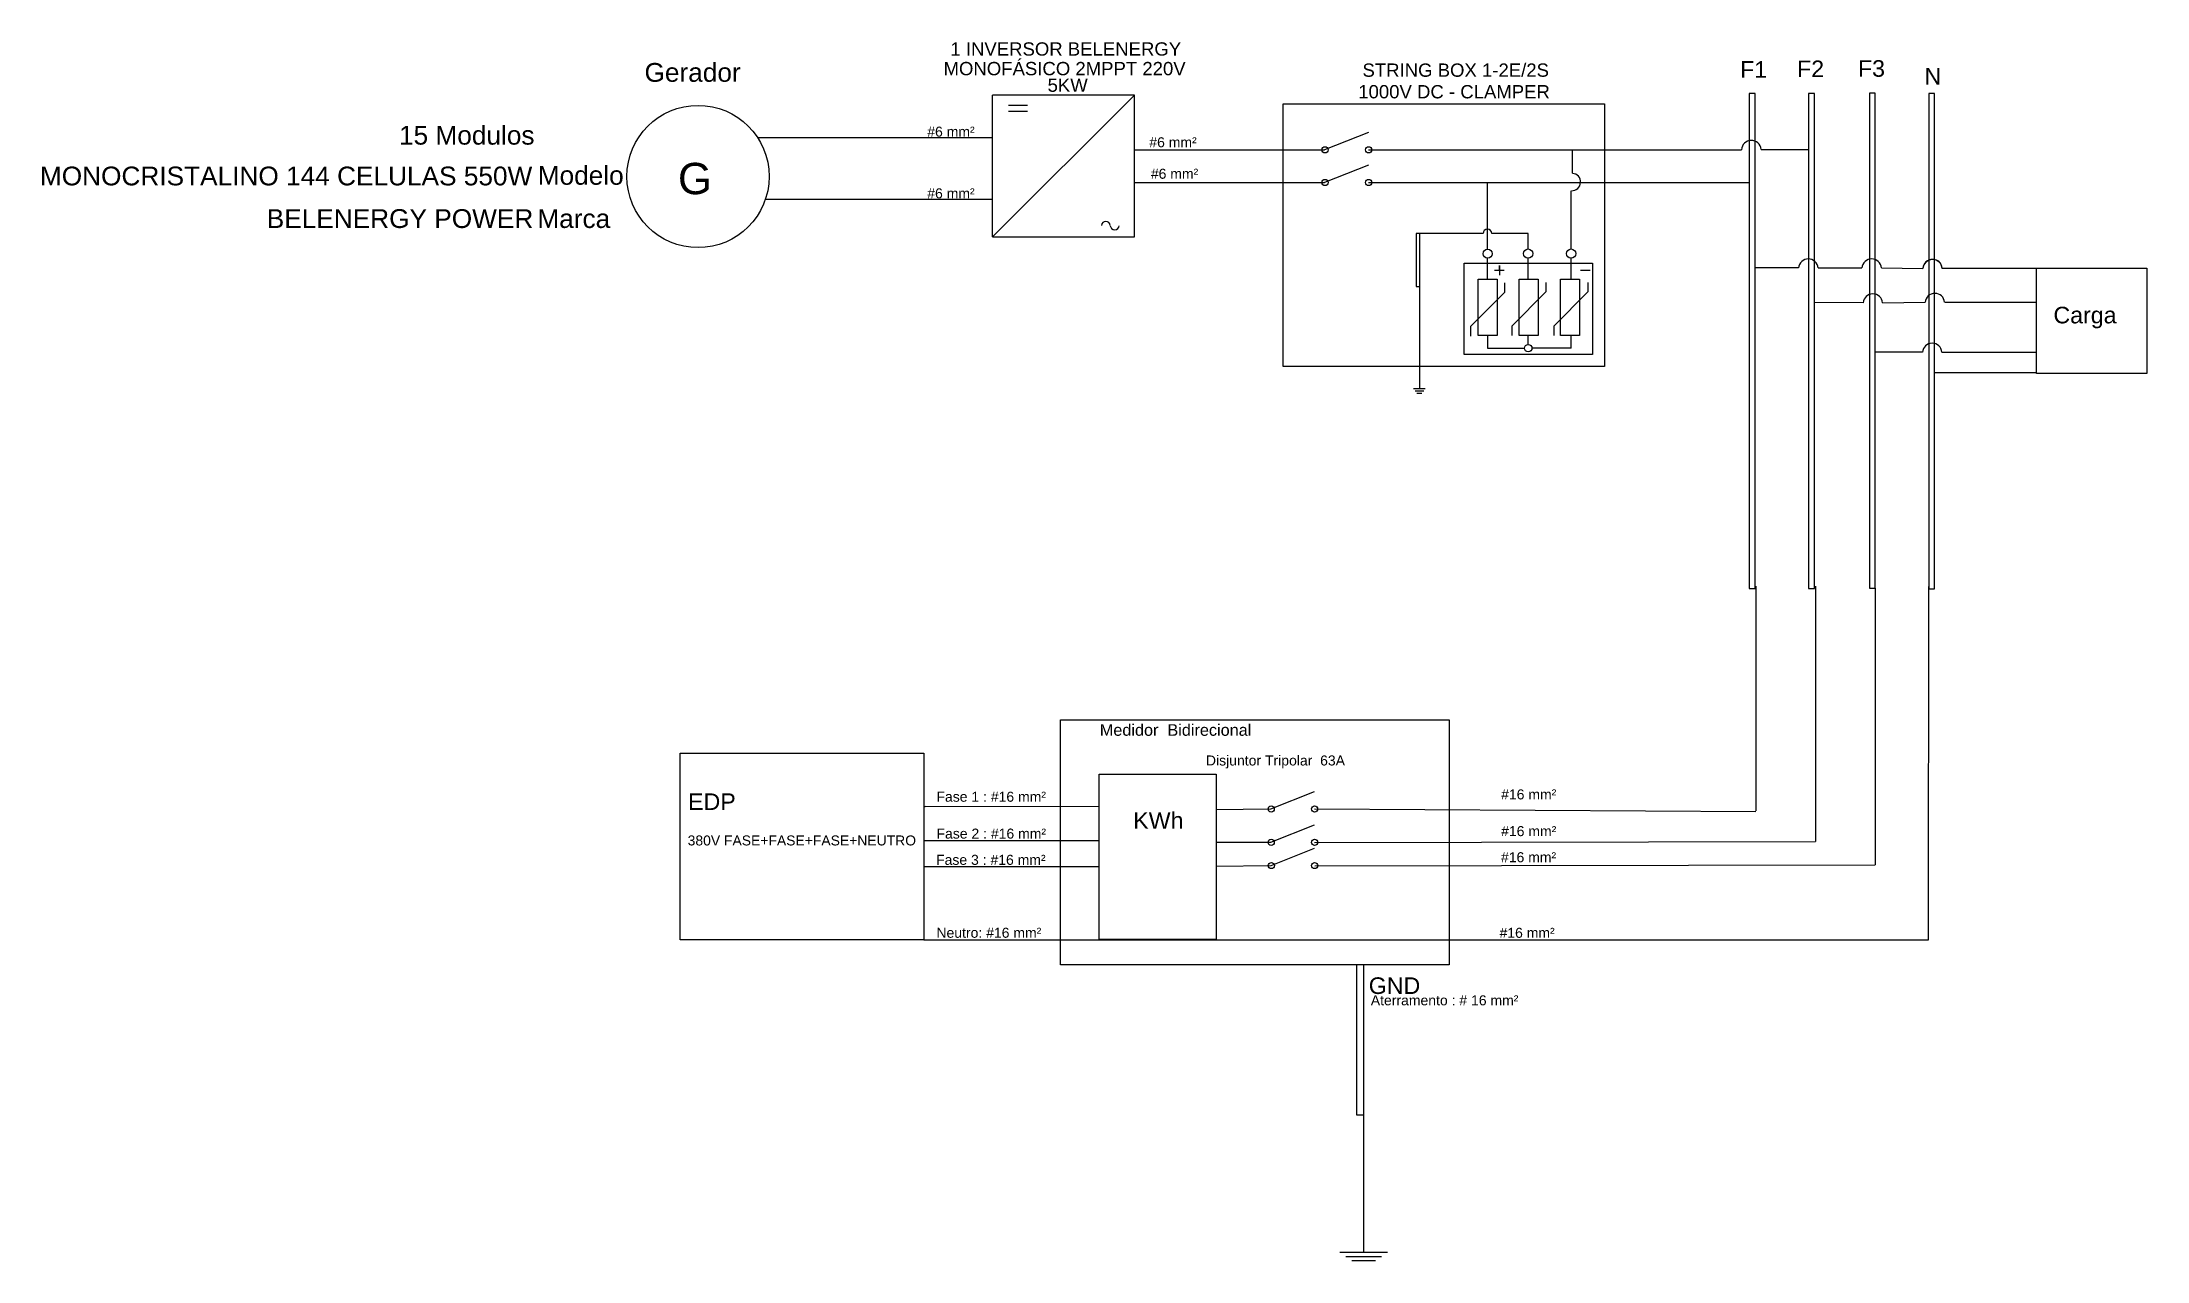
# Model space of a CAD drawing. Header units: millimetres. Extents: x 2394 to 32253, y 1392 to 18674.
import ezdxf

# ---------------------------------------------------------------- set-up
doc = ezdxf.new("R2010")
doc.units = ezdxf.units.MM
doc.styles.add('arial', font='arial.ttf')
doc.styles.get("Standard").update_dxf_attribs({"font": 'arial.ttf'})

msp = doc.modelspace()

# ---------------------------------------------------------------- linework, layer by layer
for p, q in [((17889, 17923), (15877, 17923)), ((17889, 17923), (15877, 15915)), ((15877, 15913), (15877, 17923)), ((17889, 15913), (17889, 17923)), ((26610, 17945), (26610, 10925)), ((26694, 17945), (26610, 17945)), ((26694, 10925), (26694, 17945)), ((27453, 17945), (27453, 12044)), ((27537, 17945), (27453, 17945)), ((27453, 17945), (27453, 10925)), ((27537, 17945), (27453, 17945)), ((27537, 12044), (27537, 17945)), ((27537, 10925), (27537, 17945)), ((28316, 17950), (28316, 12049)), ((28400, 17950), (28316, 17950)), ((28316, 17950), (28316, 10930)), ((28400, 17950), (28316, 17950)), ((28400, 12049), (28400, 17950)), ((28400, 10930), (28400, 17950)), ((29157, 17944), (29157, 12042)), ((29241, 17944), (29157, 17944)), ((29157, 17944), (29157, 10923)), ((29241, 17944), (29157, 17944)), ((29241, 12042), (29241, 17944)), ((29241, 10923), (29241, 17944)), ((16105, 17780), (16374, 17780)), ((16105, 17697), (16374, 17697)), ((15877, 17319), (12545, 17319)), ((17889, 17147), (20585, 17147)), ((21211, 17147), (26502, 17147)), ((24103, 16814), (24103, 17147)), ((26779, 17153), (27454, 17153)), ((15877, 16444), (12654, 16444)), ((17889, 16686), (20585, 16686)), ((21211, 16684), (26610, 16684)), ((22900, 15738), (22900, 16684)), ((24087, 15741), (24087, 16567)), ((15877, 15913), (17889, 15913)), ((22900, 15311), (22900, 15609)), ((23477, 15311), (23477, 15609)), ((24087, 15311), (24087, 15609)), ((23140, 15261), (23140, 15124)), ((23725, 15268), (23725, 15132)), ((24321, 15268), (24321, 15132)), ((27310, 15472), (26694, 15472)), ((27589, 15472), (28210, 15472)), ((28487, 15472), (29073, 15464)), ((29350, 15467), (30619, 15467)), ((30619, 15467), (30687, 15467)), ((23140, 15124), (22656, 14641)), ((23725, 15132), (23242, 14648)), ((24321, 15132), (23838, 14648)), ((28226, 14978), (27534, 14982)), ((28504, 14978), (29107, 14985)), ((29384, 14989), (30343, 14989)), ((30343, 14989), (30687, 14989)), ((22656, 14641), (22656, 14504)), ((23242, 14648), (23242, 14512)), ((23838, 14648), (23838, 14512)), ((22900, 14512), (22900, 14335)), ((22900, 14335), (23424, 14335)), ((23477, 14387), (23477, 14512)), ((24087, 14335), (23529, 14335)), ((24087, 14335), (24087, 14512)), ((29068, 14277), (28400, 14277)), ((29346, 14277), (30687, 14277)), ((29241, 13988), (30687, 13988)), ((26610, 10925), (26694, 10925)), ((26707, 10958), (26707, 7776)), ((27453, 10925), (27537, 10925)), ((27550, 10958), (27550, 7340)), ((28316, 10930), (28400, 10930)), ((28400, 10930), (28400, 7010)), ((29155, 5945), (29159, 10957)), ((29157, 10923), (29241, 10923)), ((14908, 7836), (14903, 7836)), ((14908, 7836), (14923, 7836)), ((17388, 7832), (14923, 7836)), ((19821, 7797), (19043, 7786)), ((20438, 8044), (19822, 7798)), ((20445, 7800), (26707, 7764)), ((20438, 7572), (19822, 7326)), ((14908, 7349), (14903, 7349)), ((17388, 7348), (14908, 7349)), ((19823, 7325), (19048, 7326)), ((20439, 7240), (19823, 6994)), ((20445, 7326), (27550, 7340)), ((14908, 6986), (17388, 6986)), ((19825, 6994), (19047, 6984)), ((20449, 6996), (28396, 7010)), ((14903, 5945), (29155, 5945))]:
    msp.add_line(p, q)
at = {"color": 1}
for p, q in [((21211, 17393), (20585, 17147)), ((21211, 16930), (20585, 16686)), ((22998, 15439), (23134, 15439)), ((23067, 15439), (23067, 15507)), ((23067, 15507), (23067, 15439)), ((23067, 15439), (23067, 15370))]:
    msp.add_line(p, q, dxfattribs=at)
at = {"color": 3}
for p, q in [((21935, 15960), (21885, 15960)), ((21885, 15960), (21885, 15210)), ((22834, 15960), (21935, 15960)), ((21935, 15960), (21935, 13763)), ((23477, 15960), (22959, 15960)), ((23477, 15741), (23477, 15960)), ((21885, 15210), (21935, 15210)), ((21849, 13763), (22016, 13763)), ((21873, 13730), (21996, 13730)), ((21897, 13695), (21968, 13695)), ((21042, 5593), (21042, 3461)), ((21143, 3461), (21143, 5593)), ((21042, 3461), (21143, 3461)), ((21143, 1519), (21143, 3461)), ((21480, 1510), (20806, 1510)), ((21396, 1451), (20890, 1451)), ((21311, 1392), (20974, 1392))]:
    msp.add_line(p, q, dxfattribs=at)
at = {"color": 18, "true_color": 0x000000}
msp.add_line((24220, 15439), (24357, 15439), dxfattribs=at)
for points in [[(20001, 17801), (24556, 17801), (24556, 14073), (20001, 14073)], [(22567, 15539), (24388, 15539), (24388, 14246), (22567, 14246)], [(22766, 15311), (23035, 15311), (23035, 14512), (22766, 14512)], [(23349, 15311), (23618, 15311), (23618, 14512), (23349, 14512)], [(23933, 15311), (24202, 15311), (24202, 14512), (23933, 14512)], [(30687, 15467), (32253, 15467), (32253, 13975), (30687, 13975)], [(16841, 9063), (22354, 9063), (22354, 5592), (16841, 5592)], [(11446, 8591), (14903, 8591), (14903, 5945), (11446, 5945)], [(17388, 8294), (19049, 8294), (19049, 5947), (17388, 5947)]]:
    msp.add_lwpolyline(points, close=True)
for centre, radius in [((11699, 16769), 1009), ((22901, 15674), 64.8), ((23475, 15675), 66.2), ((24085, 15675), 66.2), ((23477, 14335), 52.5), ((19830, 7800), 44), ((20445, 7800), 44), ((19830, 7326), 44), ((20445, 7326), 44), ((19833, 6998), 44), ((20446, 6998), 44)]:
    msp.add_circle(centre, radius)
at = {"color": 1}
for centre in [(20595, 17147), (21211, 17147), (20595, 16684), (21211, 16684)]:
    msp.add_circle(centre, 44, dxfattribs=at)
for centre, radius, start, end in [((26641, 17142), 139, 4.8421, 177.8925), ((24096, 16690), 123, 266.6155, 86.6155), ((17484, 16068), 63.4, 3.9499, 176.0501), ((17610, 16076), 63.4, 183.9499, 356.0501), ((27450, 15461), 139, 4.8264, 175.1736), ((28348, 15461), 139, 4.8264, 175.1736), ((29212, 15452), 139, 4.8264, 175.1489), ((29212, 15455), 139, 4.8264, 175.1489), ((28365, 14966), 139, 4.8264, 175.1736), ((29245, 14973), 139, 4.8264, 175.1489), ((29207, 14266), 139, 4.8264, 175.1736)]:
    msp.add_arc(centre, radius, start, end)
at = {"color": 3}
msp.add_arc((22897, 15959), 62.3, 1.3798, 178.6202, dxfattribs=at)

# ---------------------------------------------------------------- texts
for s, height, p in [('1 INVERSOR BELENERGY', 188.29, (15279, 18483)), ('MONOFÁSICO 2MPPT 220V', 188.29, (15182, 18205)), ('STRING BOX 1-2E/2S', 188.29, (21125, 18183)), ('F1', 235.4, (26482, 18169)), ('F2', 235.4, (27290, 18178)), ('F3', 235.4, (28154, 18183)), ('N', 235, (29097, 18073)), ('5KW', 188.3, (16658, 17970)), ('1000V DC - CLAMPER', 188.29, (21065, 17877)), ('#6 mm²', 142, (14951, 17334)), ('#6 mm²', 142, (18101, 17183)), ('G', 444, (11414, 16518)), ('#6 mm²', 142, (18123, 16737)), ('#6 mm²', 142, (14951, 16459)), ('Carga', 235.4, (30927, 14686)), ('Medidor  Bidirecional', 164.76, (17399, 8838)), ('Disjuntor Tripolar  63A', 141.98, (18904, 8417)), ('#16 mm²', 142, (23092, 7936)), ('EDP', 235.4, (11558, 7786)), ('Fase 1 : #16 mm²', 141.98, (15081, 7903)), ('KWh', 235.4, (17873, 7519)), ('Fase 2 : #16 mm²', 141.98, (15082, 7380)), ('#16 mm²', 142, (23092, 7415)), ('380V FASE+FASE+FASE+NEUTRO', 141.22, (11552, 7283)), ('#16 mm²', 142, (23090, 7045)), ('Fase 3 : #16 mm²', 141.98, (15076, 7008)), ('Neutro: #16 mm²', 141.98, (15081, 5974)), ('#16 mm²', 142, (23069, 5973)), ('GND', 235.4, (21214, 5177)), ('Aterramento : # 16 mm²', 141.98, (21243, 5016))]:
    msp.add_text(s, height=height).set_placement(p)
at = {"style": 'arial'}
for s, p in [('Gerador ', (10940, 18112)), ('Modelo', (9425, 16652)), ('Marca', (9420, 16039))]:
    msp.add_text(s, height=266.2, dxfattribs=at).set_placement(p)
at = {"color": 2, "style": 'arial'}
for s, height, p in [('15 Modulos', 266.2, (7457, 17221)), ('MONOCRISTALINO 144 CELULAS 550W', 266.22, (2363, 16643)), ('BELENERGY POWER', 266.22, (5581, 16039))]:
    msp.add_text(s, height=height, dxfattribs=at).set_placement(p)

doc.saveas('drawing.dxf')
